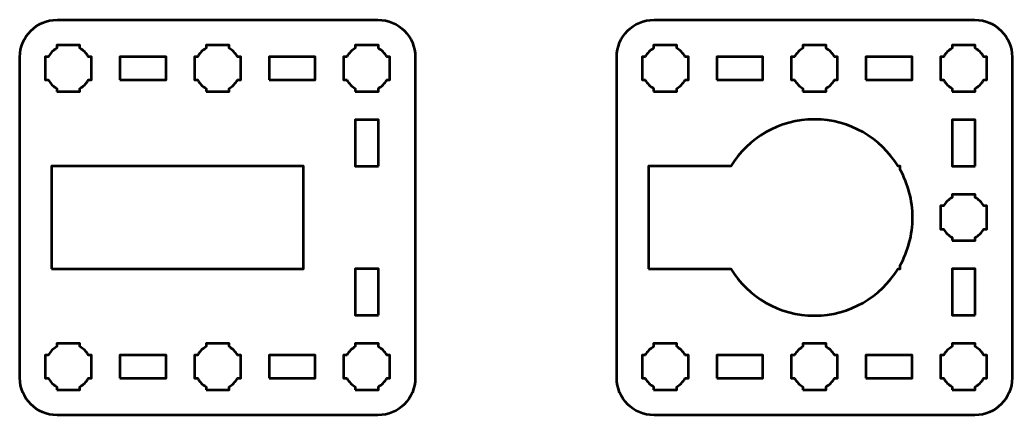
# Model space of a CAD drawing. Header units: centimetres. Extents: x -13.2 to 8.2, y 2.5 to 7.8.
# Drawn here: x -5.15 to 8.15, y 2.5 to 7.8 of the extents above; entities that cross this region are included whole.
import ezdxf

# ---------------------------------------------------------------- set-up
doc = ezdxf.new("R2010")
doc.units = ezdxf.units.CM
doc.header["$MEASUREMENT"] = 0
doc.layers.add('Layer 1', color=7, linetype='Continuous')

msp = doc.modelspace()

# ---------------------------------------------------------------- linework, layer by layer
at = {"layer": 'Layer 1', "lineweight": 53}
for points, knots in [([(-5.15001, 3.20017), (-5.15001, 3.20017), (-5.15003, 3.00006), (-5.15003, 3.00006), (-5.15003, 3.00006), (-5.15003, 2.72306), (-4.92694, 2.49997), (-4.64994, 2.49997), (-4.64994, 2.49997), (-4.64994, 2.49997), (-0.35007, 2.49997), (-0.35007, 2.49997), (-0.35007, 2.49997), (-0.07293, 2.49997), (0.15003, 2.72306), (0.15003, 3.00006), (0.15003, 3.00006), (0.15003, 3.00006), (0.15003, 7.29993), (0.15003, 7.29993), (0.15003, 7.29993), (0.15003, 7.57707), (-0.07293, 7.80003), (-0.35007, 7.80003), (-0.35007, 7.80003), (-0.35007, 7.80003), (-4.64994, 7.80003), (-4.64994, 7.80003), (-4.64994, 7.80003), (-4.92694, 7.80003), (-5.15003, 7.57707), (-5.15003, 7.29993), (-5.15003, 7.29993), (-5.15003, 7.29993), (-5.15003, 5.53445), (-5.15003, 5.53445), (-5.15003, 5.53445), (-5.15003, 5.53445), (-5.15001, 3.20017), (-5.15001, 3.20017)], [0, 0, 0, 0, 0.1, 0.1, 0.1, 0.1, 0.2, 0.2, 0.2, 0.2, 0.3, 0.3, 0.3, 0.3, 0.4, 0.4, 0.4, 0.4, 0.5, 0.5, 0.5, 0.5, 0.6, 0.6, 0.6, 0.6, 0.7, 0.7, 0.7, 0.7, 0.8, 0.8, 0.8, 0.8, 0.9, 0.9, 0.9, 0.9, 1, 1, 1, 1]), ([(2.84999, 3.20017), (2.84999, 3.20017), (2.84997, 3.00006), (2.84997, 3.00006), (2.84997, 3.00006), (2.84997, 2.72306), (3.07306, 2.49997), (3.35006, 2.49997), (3.35006, 2.49997), (3.35006, 2.49997), (7.64993, 2.49997), (7.64993, 2.49997), (7.64993, 2.49997), (7.92707, 2.49997), (8.15003, 2.72306), (8.15003, 3.00006), (8.15003, 3.00006), (8.15003, 3.00006), (8.15003, 7.29993), (8.15003, 7.29993), (8.15003, 7.29993), (8.15003, 7.57707), (7.92707, 7.80003), (7.64993, 7.80003), (7.64993, 7.80003), (7.64993, 7.80003), (3.35006, 7.80003), (3.35006, 7.80003), (3.35006, 7.80003), (3.07306, 7.80003), (2.84997, 7.57707), (2.84997, 7.29993), (2.84997, 7.29993), (2.84997, 7.29993), (2.84997, 5.53445), (2.84997, 5.53445), (2.84997, 5.53445), (2.84997, 5.53445), (2.84999, 3.20017), (2.84999, 3.20017)], [0, 0, 0, 0, 0.1, 0.1, 0.1, 0.1, 0.2, 0.2, 0.2, 0.2, 0.3, 0.3, 0.3, 0.3, 0.4, 0.4, 0.4, 0.4, 0.5, 0.5, 0.5, 0.5, 0.6, 0.6, 0.6, 0.6, 0.7, 0.7, 0.7, 0.7, 0.8, 0.8, 0.8, 0.8, 0.9, 0.9, 0.9, 0.9, 1, 1, 1, 1]), ([(-4.65493, 6.84), (-4.65493, 6.84), (-4.65493, 6.88145), (-4.65493, 6.88145), (-4.65493, 6.88145), (-4.70206, 6.90865), (-4.74124, 6.94794), (-4.76844, 6.99493), (-4.76844, 6.99493), (-4.76844, 6.99493), (-4.81, 6.99493), (-4.81, 6.99493), (-4.81, 6.99493), (-4.81, 6.99493), (-4.81, 7.15), (-4.81, 7.15), (-4.81, 7.15), (-4.81, 7.15), (-4.81, 7.30492), (-4.81, 7.30492), (-4.81, 7.30492), (-4.81, 7.30492), (-4.76844, 7.30492), (-4.76844, 7.30492), (-4.76844, 7.30492), (-4.74124, 7.35206), (-4.70206, 7.39121), (-4.65493, 7.4184), (-4.65493, 7.4184), (-4.65493, 7.4184), (-4.65493, 7.45999), (-4.65493, 7.45999), (-4.65493, 7.45999), (-4.65493, 7.45999), (-4.5, 7.45999), (-4.5, 7.45999), (-4.5, 7.45999), (-4.5, 7.45999), (-4.34492, 7.45999), (-4.34492, 7.45999), (-4.34492, 7.45999), (-4.34492, 7.45999), (-4.34492, 7.4184), (-4.34492, 7.4184), (-4.34492, 7.4184), (-4.29794, 7.39121), (-4.25864, 7.35206), (-4.23144, 7.30492), (-4.23144, 7.30492), (-4.23144, 7.30492), (-4.19, 7.30492), (-4.19, 7.30492), (-4.19, 7.30492), (-4.19, 7.30492), (-4.19, 7.15), (-4.19, 7.15), (-4.19, 7.15), (-4.19, 7.15), (-4.19, 6.99493), (-4.19, 6.99493), (-4.19, 6.99493), (-4.19, 6.99493), (-4.23144, 6.99493), (-4.23144, 6.99493), (-4.23144, 6.99493), (-4.25864, 6.94794), (-4.29794, 6.90865), (-4.34492, 6.88145), (-4.34492, 6.88145), (-4.34492, 6.88145), (-4.34492, 6.84), (-4.34492, 6.84), (-4.34492, 6.84), (-4.34492, 6.84), (-4.5, 6.84), (-4.5, 6.84), (-4.5, 6.84), (-4.5, 6.84), (-4.65493, 6.84), (-4.65493, 6.84)], [0, 0, 0, 0, 0.05, 0.05, 0.05, 0.05, 0.1, 0.1, 0.1, 0.1, 0.15, 0.15, 0.15, 0.15, 0.2, 0.2, 0.2, 0.2, 0.25, 0.25, 0.25, 0.25, 0.3, 0.3, 0.3, 0.3, 0.35, 0.35, 0.35, 0.35, 0.4, 0.4, 0.4, 0.4, 0.45, 0.45, 0.45, 0.45, 0.5, 0.5, 0.5, 0.5, 0.55, 0.55, 0.55, 0.55, 0.6, 0.6, 0.6, 0.6, 0.65, 0.65, 0.65, 0.65, 0.7, 0.7, 0.7, 0.7, 0.75, 0.75, 0.75, 0.75, 0.8, 0.8, 0.8, 0.8, 0.85, 0.85, 0.85, 0.85, 0.9, 0.9, 0.9, 0.9, 0.95, 0.95, 0.95, 0.95, 1, 1, 1, 1]), ([(-2.65493, 6.84), (-2.65493, 6.84), (-2.65493, 6.88145), (-2.65493, 6.88145), (-2.65493, 6.88145), (-2.70206, 6.90865), (-2.74124, 6.94794), (-2.76844, 6.99493), (-2.76844, 6.99493), (-2.76844, 6.99493), (-2.81, 6.99493), (-2.81, 6.99493), (-2.81, 6.99493), (-2.81, 6.99493), (-2.81, 7.15), (-2.81, 7.15), (-2.81, 7.15), (-2.81, 7.15), (-2.81, 7.30492), (-2.81, 7.30492), (-2.81, 7.30492), (-2.81, 7.30492), (-2.76844, 7.30492), (-2.76844, 7.30492), (-2.76844, 7.30492), (-2.74124, 7.35206), (-2.70206, 7.39121), (-2.65493, 7.4184), (-2.65493, 7.4184), (-2.65493, 7.4184), (-2.65493, 7.45999), (-2.65493, 7.45999), (-2.65493, 7.45999), (-2.65493, 7.45999), (-2.5, 7.45999), (-2.5, 7.45999), (-2.5, 7.45999), (-2.5, 7.45999), (-2.34492, 7.45999), (-2.34492, 7.45999), (-2.34492, 7.45999), (-2.34492, 7.45999), (-2.34492, 7.4184), (-2.34492, 7.4184), (-2.34492, 7.4184), (-2.29794, 7.39121), (-2.25864, 7.35206), (-2.23144, 7.30492), (-2.23144, 7.30492), (-2.23144, 7.30492), (-2.19, 7.30492), (-2.19, 7.30492), (-2.19, 7.30492), (-2.19, 7.30492), (-2.19, 7.15), (-2.19, 7.15), (-2.19, 7.15), (-2.19, 7.15), (-2.19, 6.99493), (-2.19, 6.99493), (-2.19, 6.99493), (-2.19, 6.99493), (-2.23144, 6.99493), (-2.23144, 6.99493), (-2.23144, 6.99493), (-2.25864, 6.94794), (-2.29794, 6.90865), (-2.34492, 6.88145), (-2.34492, 6.88145), (-2.34492, 6.88145), (-2.34492, 6.84), (-2.34492, 6.84), (-2.34492, 6.84), (-2.34492, 6.84), (-2.5, 6.84), (-2.5, 6.84), (-2.5, 6.84), (-2.5, 6.84), (-2.65493, 6.84), (-2.65493, 6.84)], [0, 0, 0, 0, 0.05, 0.05, 0.05, 0.05, 0.1, 0.1, 0.1, 0.1, 0.15, 0.15, 0.15, 0.15, 0.2, 0.2, 0.2, 0.2, 0.25, 0.25, 0.25, 0.25, 0.3, 0.3, 0.3, 0.3, 0.35, 0.35, 0.35, 0.35, 0.4, 0.4, 0.4, 0.4, 0.45, 0.45, 0.45, 0.45, 0.5, 0.5, 0.5, 0.5, 0.55, 0.55, 0.55, 0.55, 0.6, 0.6, 0.6, 0.6, 0.65, 0.65, 0.65, 0.65, 0.7, 0.7, 0.7, 0.7, 0.75, 0.75, 0.75, 0.75, 0.8, 0.8, 0.8, 0.8, 0.85, 0.85, 0.85, 0.85, 0.9, 0.9, 0.9, 0.9, 0.95, 0.95, 0.95, 0.95, 1, 1, 1, 1]), ([(-0.65493, 6.84), (-0.65493, 6.84), (-0.65493, 6.88145), (-0.65493, 6.88145), (-0.65493, 6.88145), (-0.70206, 6.90865), (-0.74124, 6.94794), (-0.76844, 6.99493), (-0.76844, 6.99493), (-0.76844, 6.99493), (-0.81, 6.99493), (-0.81, 6.99493), (-0.81, 6.99493), (-0.81, 6.99493), (-0.81, 7.15), (-0.81, 7.15), (-0.81, 7.15), (-0.81, 7.15), (-0.81, 7.30492), (-0.81, 7.30492), (-0.81, 7.30492), (-0.81, 7.30492), (-0.76844, 7.30492), (-0.76844, 7.30492), (-0.76844, 7.30492), (-0.74124, 7.35206), (-0.70206, 7.39121), (-0.65493, 7.4184), (-0.65493, 7.4184), (-0.65493, 7.4184), (-0.65493, 7.45999), (-0.65493, 7.45999), (-0.65493, 7.45999), (-0.65493, 7.45999), (-0.5, 7.45999), (-0.5, 7.45999), (-0.5, 7.45999), (-0.5, 7.45999), (-0.34492, 7.45999), (-0.34492, 7.45999), (-0.34492, 7.45999), (-0.34492, 7.45999), (-0.34492, 7.4184), (-0.34492, 7.4184), (-0.34492, 7.4184), (-0.29794, 7.39121), (-0.25864, 7.35206), (-0.23144, 7.30492), (-0.23144, 7.30492), (-0.23144, 7.30492), (-0.19, 7.30492), (-0.19, 7.30492), (-0.19, 7.30492), (-0.19, 7.30492), (-0.19, 7.15), (-0.19, 7.15), (-0.19, 7.15), (-0.19, 7.15), (-0.19, 6.99493), (-0.19, 6.99493), (-0.19, 6.99493), (-0.19, 6.99493), (-0.23144, 6.99493), (-0.23144, 6.99493), (-0.23144, 6.99493), (-0.25864, 6.94794), (-0.29794, 6.90865), (-0.34492, 6.88145), (-0.34492, 6.88145), (-0.34492, 6.88145), (-0.34492, 6.84), (-0.34492, 6.84), (-0.34492, 6.84), (-0.34492, 6.84), (-0.5, 6.84), (-0.5, 6.84), (-0.5, 6.84), (-0.5, 6.84), (-0.65493, 6.84), (-0.65493, 6.84)], [0, 0, 0, 0, 0.05, 0.05, 0.05, 0.05, 0.1, 0.1, 0.1, 0.1, 0.15, 0.15, 0.15, 0.15, 0.2, 0.2, 0.2, 0.2, 0.25, 0.25, 0.25, 0.25, 0.3, 0.3, 0.3, 0.3, 0.35, 0.35, 0.35, 0.35, 0.4, 0.4, 0.4, 0.4, 0.45, 0.45, 0.45, 0.45, 0.5, 0.5, 0.5, 0.5, 0.55, 0.55, 0.55, 0.55, 0.6, 0.6, 0.6, 0.6, 0.65, 0.65, 0.65, 0.65, 0.7, 0.7, 0.7, 0.7, 0.75, 0.75, 0.75, 0.75, 0.8, 0.8, 0.8, 0.8, 0.85, 0.85, 0.85, 0.85, 0.9, 0.9, 0.9, 0.9, 0.95, 0.95, 0.95, 0.95, 1, 1, 1, 1]), ([(3.34507, 6.84), (3.34507, 6.84), (3.34507, 6.88145), (3.34507, 6.88145), (3.34507, 6.88145), (3.29794, 6.90865), (3.25876, 6.94794), (3.23156, 6.99493), (3.23156, 6.99493), (3.23156, 6.99493), (3.19, 6.99493), (3.19, 6.99493), (3.19, 6.99493), (3.19, 6.99493), (3.19, 7.15), (3.19, 7.15), (3.19, 7.15), (3.19, 7.15), (3.19, 7.30492), (3.19, 7.30492), (3.19, 7.30492), (3.19, 7.30492), (3.23156, 7.30492), (3.23156, 7.30492), (3.23156, 7.30492), (3.25876, 7.35206), (3.29794, 7.39121), (3.34507, 7.4184), (3.34507, 7.4184), (3.34507, 7.4184), (3.34507, 7.45999), (3.34507, 7.45999), (3.34507, 7.45999), (3.34507, 7.45999), (3.5, 7.45999), (3.5, 7.45999), (3.5, 7.45999), (3.5, 7.45999), (3.65508, 7.45999), (3.65508, 7.45999), (3.65508, 7.45999), (3.65508, 7.45999), (3.65508, 7.4184), (3.65508, 7.4184), (3.65508, 7.4184), (3.70206, 7.39121), (3.74136, 7.35206), (3.76856, 7.30492), (3.76856, 7.30492), (3.76856, 7.30492), (3.81, 7.30492), (3.81, 7.30492), (3.81, 7.30492), (3.81, 7.30492), (3.81, 7.15), (3.81, 7.15), (3.81, 7.15), (3.81, 7.15), (3.81, 6.99493), (3.81, 6.99493), (3.81, 6.99493), (3.81, 6.99493), (3.76856, 6.99493), (3.76856, 6.99493), (3.76856, 6.99493), (3.74136, 6.94794), (3.70206, 6.90865), (3.65508, 6.88145), (3.65508, 6.88145), (3.65508, 6.88145), (3.65508, 6.84), (3.65508, 6.84), (3.65508, 6.84), (3.65508, 6.84), (3.5, 6.84), (3.5, 6.84), (3.5, 6.84), (3.5, 6.84), (3.34507, 6.84), (3.34507, 6.84)], [0, 0, 0, 0, 0.05, 0.05, 0.05, 0.05, 0.1, 0.1, 0.1, 0.1, 0.15, 0.15, 0.15, 0.15, 0.2, 0.2, 0.2, 0.2, 0.25, 0.25, 0.25, 0.25, 0.3, 0.3, 0.3, 0.3, 0.35, 0.35, 0.35, 0.35, 0.4, 0.4, 0.4, 0.4, 0.45, 0.45, 0.45, 0.45, 0.5, 0.5, 0.5, 0.5, 0.55, 0.55, 0.55, 0.55, 0.6, 0.6, 0.6, 0.6, 0.65, 0.65, 0.65, 0.65, 0.7, 0.7, 0.7, 0.7, 0.75, 0.75, 0.75, 0.75, 0.8, 0.8, 0.8, 0.8, 0.85, 0.85, 0.85, 0.85, 0.9, 0.9, 0.9, 0.9, 0.95, 0.95, 0.95, 0.95, 1, 1, 1, 1]), ([(5.34507, 6.84), (5.34507, 6.84), (5.34507, 6.88145), (5.34507, 6.88145), (5.34507, 6.88145), (5.29794, 6.90865), (5.25876, 6.94794), (5.23156, 6.99493), (5.23156, 6.99493), (5.23156, 6.99493), (5.19, 6.99493), (5.19, 6.99493), (5.19, 6.99493), (5.19, 6.99493), (5.19, 7.15), (5.19, 7.15), (5.19, 7.15), (5.19, 7.15), (5.19, 7.30492), (5.19, 7.30492), (5.19, 7.30492), (5.19, 7.30492), (5.23156, 7.30492), (5.23156, 7.30492), (5.23156, 7.30492), (5.25876, 7.35206), (5.29794, 7.39121), (5.34507, 7.4184), (5.34507, 7.4184), (5.34507, 7.4184), (5.34507, 7.45999), (5.34507, 7.45999), (5.34507, 7.45999), (5.34507, 7.45999), (5.5, 7.45999), (5.5, 7.45999), (5.5, 7.45999), (5.5, 7.45999), (5.65508, 7.45999), (5.65508, 7.45999), (5.65508, 7.45999), (5.65508, 7.45999), (5.65508, 7.4184), (5.65508, 7.4184), (5.65508, 7.4184), (5.70206, 7.39121), (5.74136, 7.35206), (5.76856, 7.30492), (5.76856, 7.30492), (5.76856, 7.30492), (5.81, 7.30492), (5.81, 7.30492), (5.81, 7.30492), (5.81, 7.30492), (5.81, 7.15), (5.81, 7.15), (5.81, 7.15), (5.81, 7.15), (5.81, 6.99493), (5.81, 6.99493), (5.81, 6.99493), (5.81, 6.99493), (5.76856, 6.99493), (5.76856, 6.99493), (5.76856, 6.99493), (5.74136, 6.94794), (5.70206, 6.90865), (5.65508, 6.88145), (5.65508, 6.88145), (5.65508, 6.88145), (5.65508, 6.84), (5.65508, 6.84), (5.65508, 6.84), (5.65508, 6.84), (5.5, 6.84), (5.5, 6.84), (5.5, 6.84), (5.5, 6.84), (5.34507, 6.84), (5.34507, 6.84)], [0, 0, 0, 0, 0.05, 0.05, 0.05, 0.05, 0.1, 0.1, 0.1, 0.1, 0.15, 0.15, 0.15, 0.15, 0.2, 0.2, 0.2, 0.2, 0.25, 0.25, 0.25, 0.25, 0.3, 0.3, 0.3, 0.3, 0.35, 0.35, 0.35, 0.35, 0.4, 0.4, 0.4, 0.4, 0.45, 0.45, 0.45, 0.45, 0.5, 0.5, 0.5, 0.5, 0.55, 0.55, 0.55, 0.55, 0.6, 0.6, 0.6, 0.6, 0.65, 0.65, 0.65, 0.65, 0.7, 0.7, 0.7, 0.7, 0.75, 0.75, 0.75, 0.75, 0.8, 0.8, 0.8, 0.8, 0.85, 0.85, 0.85, 0.85, 0.9, 0.9, 0.9, 0.9, 0.95, 0.95, 0.95, 0.95, 1, 1, 1, 1]), ([(7.34507, 6.84), (7.34507, 6.84), (7.34507, 6.88145), (7.34507, 6.88145), (7.34507, 6.88145), (7.29794, 6.90865), (7.25876, 6.94794), (7.23156, 6.99493), (7.23156, 6.99493), (7.23156, 6.99493), (7.19, 6.99493), (7.19, 6.99493), (7.19, 6.99493), (7.19, 6.99493), (7.19, 7.15), (7.19, 7.15), (7.19, 7.15), (7.19, 7.15), (7.19, 7.30492), (7.19, 7.30492), (7.19, 7.30492), (7.19, 7.30492), (7.23156, 7.30492), (7.23156, 7.30492), (7.23156, 7.30492), (7.25876, 7.35206), (7.29794, 7.39121), (7.34507, 7.4184), (7.34507, 7.4184), (7.34507, 7.4184), (7.34507, 7.45999), (7.34507, 7.45999), (7.34507, 7.45999), (7.34507, 7.45999), (7.5, 7.45999), (7.5, 7.45999), (7.5, 7.45999), (7.5, 7.45999), (7.65508, 7.45999), (7.65508, 7.45999), (7.65508, 7.45999), (7.65508, 7.45999), (7.65508, 7.4184), (7.65508, 7.4184), (7.65508, 7.4184), (7.70206, 7.39121), (7.74136, 7.35206), (7.76856, 7.30492), (7.76856, 7.30492), (7.76856, 7.30492), (7.81, 7.30492), (7.81, 7.30492), (7.81, 7.30492), (7.81, 7.30492), (7.81, 7.15), (7.81, 7.15), (7.81, 7.15), (7.81, 7.15), (7.81, 6.99493), (7.81, 6.99493), (7.81, 6.99493), (7.81, 6.99493), (7.76856, 6.99493), (7.76856, 6.99493), (7.76856, 6.99493), (7.74136, 6.94794), (7.70206, 6.90865), (7.65508, 6.88145), (7.65508, 6.88145), (7.65508, 6.88145), (7.65508, 6.84), (7.65508, 6.84), (7.65508, 6.84), (7.65508, 6.84), (7.5, 6.84), (7.5, 6.84), (7.5, 6.84), (7.5, 6.84), (7.34507, 6.84), (7.34507, 6.84)], [0, 0, 0, 0, 0.05, 0.05, 0.05, 0.05, 0.1, 0.1, 0.1, 0.1, 0.15, 0.15, 0.15, 0.15, 0.2, 0.2, 0.2, 0.2, 0.25, 0.25, 0.25, 0.25, 0.3, 0.3, 0.3, 0.3, 0.35, 0.35, 0.35, 0.35, 0.4, 0.4, 0.4, 0.4, 0.45, 0.45, 0.45, 0.45, 0.5, 0.5, 0.5, 0.5, 0.55, 0.55, 0.55, 0.55, 0.6, 0.6, 0.6, 0.6, 0.65, 0.65, 0.65, 0.65, 0.7, 0.7, 0.7, 0.7, 0.75, 0.75, 0.75, 0.75, 0.8, 0.8, 0.8, 0.8, 0.85, 0.85, 0.85, 0.85, 0.9, 0.9, 0.9, 0.9, 0.95, 0.95, 0.95, 0.95, 1, 1, 1, 1]), ([(-3.81, 6.995), (-3.81, 6.995), (-3.81, 7.305), (-3.81, 7.305), (-3.81, 7.305), (-3.81, 7.305), (-3.19, 7.305), (-3.19, 7.305), (-3.19, 7.305), (-3.19, 7.305), (-3.19, 6.995), (-3.19, 6.995), (-3.19, 6.995), (-3.19, 6.995), (-3.81, 6.995), (-3.81, 6.995)], [0, 0, 0, 0, 0.25, 0.25, 0.25, 0.25, 0.5, 0.5, 0.5, 0.5, 0.75, 0.75, 0.75, 0.75, 1, 1, 1, 1]), ([(-1.81, 6.995), (-1.81, 6.995), (-1.81, 7.305), (-1.81, 7.305), (-1.81, 7.305), (-1.81, 7.305), (-1.19, 7.305), (-1.19, 7.305), (-1.19, 7.305), (-1.19, 7.305), (-1.19, 6.995), (-1.19, 6.995), (-1.19, 6.995), (-1.19, 6.995), (-1.81, 6.995), (-1.81, 6.995)], [0, 0, 0, 0, 0.25, 0.25, 0.25, 0.25, 0.5, 0.5, 0.5, 0.5, 0.75, 0.75, 0.75, 0.75, 1, 1, 1, 1]), ([(4.19, 6.995), (4.19, 6.995), (4.19, 7.305), (4.19, 7.305), (4.19, 7.305), (4.19, 7.305), (4.81, 7.305), (4.81, 7.305), (4.81, 7.305), (4.81, 7.305), (4.81, 6.995), (4.81, 6.995), (4.81, 6.995), (4.81, 6.995), (4.19, 6.995), (4.19, 6.995)], [0, 0, 0, 0, 0.25, 0.25, 0.25, 0.25, 0.5, 0.5, 0.5, 0.5, 0.75, 0.75, 0.75, 0.75, 1, 1, 1, 1]), ([(6.19, 6.995), (6.19, 6.995), (6.19, 7.305), (6.19, 7.305), (6.19, 7.305), (6.19, 7.305), (6.81, 7.305), (6.81, 7.305), (6.81, 7.305), (6.81, 7.305), (6.81, 6.995), (6.81, 6.995), (6.81, 6.995), (6.81, 6.995), (6.19, 6.995), (6.19, 6.995)], [0, 0, 0, 0, 0.25, 0.25, 0.25, 0.25, 0.5, 0.5, 0.5, 0.5, 0.75, 0.75, 0.75, 0.75, 1, 1, 1, 1]), ([(-0.345, 5.84), (-0.345, 5.84), (-0.655, 5.84), (-0.655, 5.84), (-0.655, 5.84), (-0.655, 5.84), (-0.655, 6.46), (-0.655, 6.46), (-0.655, 6.46), (-0.655, 6.46), (-0.345, 6.46), (-0.345, 6.46), (-0.345, 6.46), (-0.345, 6.46), (-0.345, 5.84), (-0.345, 5.84)], [0, 0, 0, 0, 0.25, 0.25, 0.25, 0.25, 0.5, 0.5, 0.5, 0.5, 0.75, 0.75, 0.75, 0.75, 1, 1, 1, 1]), ([(3.27505, 4.46247), (3.27505, 4.46247), (3.27505, 5.83747), (3.27505, 5.83747), (3.27505, 5.83747), (3.27505, 5.83747), (4.37892, 5.83747), (4.37892, 5.83747), (4.37892, 5.83747), (4.61029, 6.21389), (5.02584, 6.46501), (5.49998, 6.46501), (5.49998, 6.46501), (5.97414, 6.46501), (6.38971, 6.21389), (6.62107, 5.83747), (6.62107, 5.83747), (6.62107, 5.83747), (6.65004, 5.83747), (6.65004, 5.83747), (6.65004, 5.83747), (6.65004, 5.83747), (6.65004, 5.78788), (6.65004, 5.78788), (6.65004, 5.78788), (6.75509, 5.59894), (6.81499, 5.38147), (6.81499, 5.15002), (6.81499, 5.15002), (6.81499, 4.91856), (6.75508, 4.70109), (6.65004, 4.51215), (6.65004, 4.51215), (6.65004, 4.51215), (6.65004, 4.46247), (6.65004, 4.46247), (6.65004, 4.46247), (6.65004, 4.46247), (6.62102, 4.46247), (6.62102, 4.46247), (6.62102, 4.46247), (6.38966, 4.08609), (5.97411, 3.83501), (5.49998, 3.83501), (5.49998, 3.83501), (5.02588, 3.83501), (4.61034, 4.08609), (4.37897, 4.46247), (4.37897, 4.46247), (4.37897, 4.46247), (3.27505, 4.46247), (3.27505, 4.46247)], [0, 0, 0, 0, 0.07692308, 0.07692308, 0.07692308, 0.07692308, 0.15384615, 0.15384615, 0.15384615, 0.15384615, 0.23076923, 0.23076923, 0.23076923, 0.23076923, 0.30769231, 0.30769231, 0.30769231, 0.30769231, 0.38461538, 0.38461538, 0.38461538, 0.38461538, 0.46153846, 0.46153846, 0.46153846, 0.46153846, 0.53846154, 0.53846154, 0.53846154, 0.53846154, 0.61538462, 0.61538462, 0.61538462, 0.61538462, 0.69230769, 0.69230769, 0.69230769, 0.69230769, 0.76923077, 0.76923077, 0.76923077, 0.76923077, 0.84615385, 0.84615385, 0.84615385, 0.84615385, 0.92307692, 0.92307692, 0.92307692, 0.92307692, 1, 1, 1, 1]), ([(7.655, 5.84), (7.655, 5.84), (7.345, 5.84), (7.345, 5.84), (7.345, 5.84), (7.345, 5.84), (7.345, 6.46), (7.345, 6.46), (7.345, 6.46), (7.345, 6.46), (7.655, 6.46), (7.655, 6.46), (7.655, 6.46), (7.655, 6.46), (7.655, 5.84), (7.655, 5.84)], [0, 0, 0, 0, 0.25, 0.25, 0.25, 0.25, 0.5, 0.5, 0.5, 0.5, 0.75, 0.75, 0.75, 0.75, 1, 1, 1, 1]), ([(-4.72495, 4.46247), (-4.72495, 4.46247), (-4.72495, 5.83747), (-4.72495, 5.83747), (-4.72495, 5.83747), (-3.78625, 5.83747), (-2.28866, 5.83747), (-1.34996, 5.83747), (-1.34996, 5.83747), (-1.34996, 5.83747), (-1.34996, 4.46247), (-1.34996, 4.46247), (-1.34996, 4.46247), (-2.31104, 4.46247), (-3.76387, 4.46247), (-4.72495, 4.46247)], [0, 0, 0, 0, 0.25, 0.25, 0.25, 0.25, 0.5, 0.5, 0.5, 0.5, 0.75, 0.75, 0.75, 0.75, 1, 1, 1, 1]), ([(7.34507, 4.84), (7.34507, 4.84), (7.34507, 4.88145), (7.34507, 4.88145), (7.34507, 4.88145), (7.29794, 4.90865), (7.25876, 4.94794), (7.23156, 4.99493), (7.23156, 4.99493), (7.23156, 4.99493), (7.19, 4.99493), (7.19, 4.99493), (7.19, 4.99493), (7.19, 4.99493), (7.19, 5.15), (7.19, 5.15), (7.19, 5.15), (7.19, 5.15), (7.19, 5.30492), (7.19, 5.30492), (7.19, 5.30492), (7.19, 5.30492), (7.23156, 5.30492), (7.23156, 5.30492), (7.23156, 5.30492), (7.25876, 5.35206), (7.29794, 5.39121), (7.34507, 5.4184), (7.34507, 5.4184), (7.34507, 5.4184), (7.34507, 5.45999), (7.34507, 5.45999), (7.34507, 5.45999), (7.34507, 5.45999), (7.5, 5.45999), (7.5, 5.45999), (7.5, 5.45999), (7.5, 5.45999), (7.65508, 5.45999), (7.65508, 5.45999), (7.65508, 5.45999), (7.65508, 5.45999), (7.65508, 5.4184), (7.65508, 5.4184), (7.65508, 5.4184), (7.70206, 5.39121), (7.74136, 5.35206), (7.76856, 5.30492), (7.76856, 5.30492), (7.76856, 5.30492), (7.81, 5.30492), (7.81, 5.30492), (7.81, 5.30492), (7.81, 5.30492), (7.81, 5.15), (7.81, 5.15), (7.81, 5.15), (7.81, 5.15), (7.81, 4.99493), (7.81, 4.99493), (7.81, 4.99493), (7.81, 4.99493), (7.76856, 4.99493), (7.76856, 4.99493), (7.76856, 4.99493), (7.74136, 4.94794), (7.70206, 4.90865), (7.65508, 4.88145), (7.65508, 4.88145), (7.65508, 4.88145), (7.65508, 4.84), (7.65508, 4.84), (7.65508, 4.84), (7.65508, 4.84), (7.5, 4.84), (7.5, 4.84), (7.5, 4.84), (7.5, 4.84), (7.34507, 4.84), (7.34507, 4.84)], [0, 0, 0, 0, 0.05, 0.05, 0.05, 0.05, 0.1, 0.1, 0.1, 0.1, 0.15, 0.15, 0.15, 0.15, 0.2, 0.2, 0.2, 0.2, 0.25, 0.25, 0.25, 0.25, 0.3, 0.3, 0.3, 0.3, 0.35, 0.35, 0.35, 0.35, 0.4, 0.4, 0.4, 0.4, 0.45, 0.45, 0.45, 0.45, 0.5, 0.5, 0.5, 0.5, 0.55, 0.55, 0.55, 0.55, 0.6, 0.6, 0.6, 0.6, 0.65, 0.65, 0.65, 0.65, 0.7, 0.7, 0.7, 0.7, 0.75, 0.75, 0.75, 0.75, 0.8, 0.8, 0.8, 0.8, 0.85, 0.85, 0.85, 0.85, 0.9, 0.9, 0.9, 0.9, 0.95, 0.95, 0.95, 0.95, 1, 1, 1, 1]), ([(-0.345, 3.84), (-0.345, 3.84), (-0.655, 3.84), (-0.655, 3.84), (-0.655, 3.84), (-0.655, 3.84), (-0.655, 4.46), (-0.655, 4.46), (-0.655, 4.46), (-0.655, 4.46), (-0.345, 4.46), (-0.345, 4.46), (-0.345, 4.46), (-0.345, 4.46), (-0.345, 3.84), (-0.345, 3.84)], [0, 0, 0, 0, 0.25, 0.25, 0.25, 0.25, 0.5, 0.5, 0.5, 0.5, 0.75, 0.75, 0.75, 0.75, 1, 1, 1, 1]), ([(7.655, 3.84), (7.655, 3.84), (7.345, 3.84), (7.345, 3.84), (7.345, 3.84), (7.345, 3.84), (7.345, 4.46), (7.345, 4.46), (7.345, 4.46), (7.345, 4.46), (7.655, 4.46), (7.655, 4.46), (7.655, 4.46), (7.655, 4.46), (7.655, 3.84), (7.655, 3.84)], [0, 0, 0, 0, 0.25, 0.25, 0.25, 0.25, 0.5, 0.5, 0.5, 0.5, 0.75, 0.75, 0.75, 0.75, 1, 1, 1, 1]), ([(-4.65493, 2.84), (-4.65493, 2.84), (-4.65493, 2.88145), (-4.65493, 2.88145), (-4.65493, 2.88145), (-4.70206, 2.90865), (-4.74124, 2.94794), (-4.76844, 2.99493), (-4.76844, 2.99493), (-4.76844, 2.99493), (-4.81, 2.99493), (-4.81, 2.99493), (-4.81, 2.99493), (-4.81, 2.99493), (-4.81, 3.15), (-4.81, 3.15), (-4.81, 3.15), (-4.81, 3.15), (-4.81, 3.30492), (-4.81, 3.30492), (-4.81, 3.30492), (-4.81, 3.30492), (-4.76844, 3.30492), (-4.76844, 3.30492), (-4.76844, 3.30492), (-4.74124, 3.35206), (-4.70206, 3.39121), (-4.65493, 3.4184), (-4.65493, 3.4184), (-4.65493, 3.4184), (-4.65493, 3.45999), (-4.65493, 3.45999), (-4.65493, 3.45999), (-4.65493, 3.45999), (-4.5, 3.45999), (-4.5, 3.45999), (-4.5, 3.45999), (-4.5, 3.45999), (-4.34492, 3.45999), (-4.34492, 3.45999), (-4.34492, 3.45999), (-4.34492, 3.45999), (-4.34492, 3.4184), (-4.34492, 3.4184), (-4.34492, 3.4184), (-4.29794, 3.39121), (-4.25864, 3.35206), (-4.23144, 3.30492), (-4.23144, 3.30492), (-4.23144, 3.30492), (-4.19, 3.30492), (-4.19, 3.30492), (-4.19, 3.30492), (-4.19, 3.30492), (-4.19, 3.15), (-4.19, 3.15), (-4.19, 3.15), (-4.19, 3.15), (-4.19, 2.99493), (-4.19, 2.99493), (-4.19, 2.99493), (-4.19, 2.99493), (-4.23144, 2.99493), (-4.23144, 2.99493), (-4.23144, 2.99493), (-4.25864, 2.94794), (-4.29794, 2.90865), (-4.34492, 2.88145), (-4.34492, 2.88145), (-4.34492, 2.88145), (-4.34492, 2.84), (-4.34492, 2.84), (-4.34492, 2.84), (-4.34492, 2.84), (-4.5, 2.84), (-4.5, 2.84), (-4.5, 2.84), (-4.5, 2.84), (-4.65493, 2.84), (-4.65493, 2.84)], [0, 0, 0, 0, 0.05, 0.05, 0.05, 0.05, 0.1, 0.1, 0.1, 0.1, 0.15, 0.15, 0.15, 0.15, 0.2, 0.2, 0.2, 0.2, 0.25, 0.25, 0.25, 0.25, 0.3, 0.3, 0.3, 0.3, 0.35, 0.35, 0.35, 0.35, 0.4, 0.4, 0.4, 0.4, 0.45, 0.45, 0.45, 0.45, 0.5, 0.5, 0.5, 0.5, 0.55, 0.55, 0.55, 0.55, 0.6, 0.6, 0.6, 0.6, 0.65, 0.65, 0.65, 0.65, 0.7, 0.7, 0.7, 0.7, 0.75, 0.75, 0.75, 0.75, 0.8, 0.8, 0.8, 0.8, 0.85, 0.85, 0.85, 0.85, 0.9, 0.9, 0.9, 0.9, 0.95, 0.95, 0.95, 0.95, 1, 1, 1, 1]), ([(-2.65493, 2.84), (-2.65493, 2.84), (-2.65493, 2.88145), (-2.65493, 2.88145), (-2.65493, 2.88145), (-2.70206, 2.90865), (-2.74124, 2.94794), (-2.76844, 2.99493), (-2.76844, 2.99493), (-2.76844, 2.99493), (-2.81, 2.99493), (-2.81, 2.99493), (-2.81, 2.99493), (-2.81, 2.99493), (-2.81, 3.15), (-2.81, 3.15), (-2.81, 3.15), (-2.81, 3.15), (-2.81, 3.30492), (-2.81, 3.30492), (-2.81, 3.30492), (-2.81, 3.30492), (-2.76844, 3.30492), (-2.76844, 3.30492), (-2.76844, 3.30492), (-2.74124, 3.35206), (-2.70206, 3.39121), (-2.65493, 3.4184), (-2.65493, 3.4184), (-2.65493, 3.4184), (-2.65493, 3.45999), (-2.65493, 3.45999), (-2.65493, 3.45999), (-2.65493, 3.45999), (-2.5, 3.45999), (-2.5, 3.45999), (-2.5, 3.45999), (-2.5, 3.45999), (-2.34492, 3.45999), (-2.34492, 3.45999), (-2.34492, 3.45999), (-2.34492, 3.45999), (-2.34492, 3.4184), (-2.34492, 3.4184), (-2.34492, 3.4184), (-2.29794, 3.39121), (-2.25864, 3.35206), (-2.23144, 3.30492), (-2.23144, 3.30492), (-2.23144, 3.30492), (-2.19, 3.30492), (-2.19, 3.30492), (-2.19, 3.30492), (-2.19, 3.30492), (-2.19, 3.15), (-2.19, 3.15), (-2.19, 3.15), (-2.19, 3.15), (-2.19, 2.99493), (-2.19, 2.99493), (-2.19, 2.99493), (-2.19, 2.99493), (-2.23144, 2.99493), (-2.23144, 2.99493), (-2.23144, 2.99493), (-2.25864, 2.94794), (-2.29794, 2.90865), (-2.34492, 2.88145), (-2.34492, 2.88145), (-2.34492, 2.88145), (-2.34492, 2.84), (-2.34492, 2.84), (-2.34492, 2.84), (-2.34492, 2.84), (-2.5, 2.84), (-2.5, 2.84), (-2.5, 2.84), (-2.5, 2.84), (-2.65493, 2.84), (-2.65493, 2.84)], [0, 0, 0, 0, 0.05, 0.05, 0.05, 0.05, 0.1, 0.1, 0.1, 0.1, 0.15, 0.15, 0.15, 0.15, 0.2, 0.2, 0.2, 0.2, 0.25, 0.25, 0.25, 0.25, 0.3, 0.3, 0.3, 0.3, 0.35, 0.35, 0.35, 0.35, 0.4, 0.4, 0.4, 0.4, 0.45, 0.45, 0.45, 0.45, 0.5, 0.5, 0.5, 0.5, 0.55, 0.55, 0.55, 0.55, 0.6, 0.6, 0.6, 0.6, 0.65, 0.65, 0.65, 0.65, 0.7, 0.7, 0.7, 0.7, 0.75, 0.75, 0.75, 0.75, 0.8, 0.8, 0.8, 0.8, 0.85, 0.85, 0.85, 0.85, 0.9, 0.9, 0.9, 0.9, 0.95, 0.95, 0.95, 0.95, 1, 1, 1, 1]), ([(-0.65493, 2.84), (-0.65493, 2.84), (-0.65493, 2.88145), (-0.65493, 2.88145), (-0.65493, 2.88145), (-0.70206, 2.90865), (-0.74124, 2.94794), (-0.76844, 2.99493), (-0.76844, 2.99493), (-0.76844, 2.99493), (-0.81, 2.99493), (-0.81, 2.99493), (-0.81, 2.99493), (-0.81, 2.99493), (-0.81, 3.15), (-0.81, 3.15), (-0.81, 3.15), (-0.81, 3.15), (-0.81, 3.30492), (-0.81, 3.30492), (-0.81, 3.30492), (-0.81, 3.30492), (-0.76844, 3.30492), (-0.76844, 3.30492), (-0.76844, 3.30492), (-0.74124, 3.35206), (-0.70206, 3.39121), (-0.65493, 3.4184), (-0.65493, 3.4184), (-0.65493, 3.4184), (-0.65493, 3.45999), (-0.65493, 3.45999), (-0.65493, 3.45999), (-0.65493, 3.45999), (-0.5, 3.45999), (-0.5, 3.45999), (-0.5, 3.45999), (-0.5, 3.45999), (-0.34492, 3.45999), (-0.34492, 3.45999), (-0.34492, 3.45999), (-0.34492, 3.45999), (-0.34492, 3.4184), (-0.34492, 3.4184), (-0.34492, 3.4184), (-0.29794, 3.39121), (-0.25864, 3.35206), (-0.23144, 3.30492), (-0.23144, 3.30492), (-0.23144, 3.30492), (-0.19, 3.30492), (-0.19, 3.30492), (-0.19, 3.30492), (-0.19, 3.30492), (-0.19, 3.15), (-0.19, 3.15), (-0.19, 3.15), (-0.19, 3.15), (-0.19, 2.99493), (-0.19, 2.99493), (-0.19, 2.99493), (-0.19, 2.99493), (-0.23144, 2.99493), (-0.23144, 2.99493), (-0.23144, 2.99493), (-0.25864, 2.94794), (-0.29794, 2.90865), (-0.34492, 2.88145), (-0.34492, 2.88145), (-0.34492, 2.88145), (-0.34492, 2.84), (-0.34492, 2.84), (-0.34492, 2.84), (-0.34492, 2.84), (-0.5, 2.84), (-0.5, 2.84), (-0.5, 2.84), (-0.5, 2.84), (-0.65493, 2.84), (-0.65493, 2.84)], [0, 0, 0, 0, 0.05, 0.05, 0.05, 0.05, 0.1, 0.1, 0.1, 0.1, 0.15, 0.15, 0.15, 0.15, 0.2, 0.2, 0.2, 0.2, 0.25, 0.25, 0.25, 0.25, 0.3, 0.3, 0.3, 0.3, 0.35, 0.35, 0.35, 0.35, 0.4, 0.4, 0.4, 0.4, 0.45, 0.45, 0.45, 0.45, 0.5, 0.5, 0.5, 0.5, 0.55, 0.55, 0.55, 0.55, 0.6, 0.6, 0.6, 0.6, 0.65, 0.65, 0.65, 0.65, 0.7, 0.7, 0.7, 0.7, 0.75, 0.75, 0.75, 0.75, 0.8, 0.8, 0.8, 0.8, 0.85, 0.85, 0.85, 0.85, 0.9, 0.9, 0.9, 0.9, 0.95, 0.95, 0.95, 0.95, 1, 1, 1, 1]), ([(3.34507, 2.84), (3.34507, 2.84), (3.34507, 2.88145), (3.34507, 2.88145), (3.34507, 2.88145), (3.29794, 2.90865), (3.25876, 2.94794), (3.23156, 2.99493), (3.23156, 2.99493), (3.23156, 2.99493), (3.19, 2.99493), (3.19, 2.99493), (3.19, 2.99493), (3.19, 2.99493), (3.19, 3.15), (3.19, 3.15), (3.19, 3.15), (3.19, 3.15), (3.19, 3.30492), (3.19, 3.30492), (3.19, 3.30492), (3.19, 3.30492), (3.23156, 3.30492), (3.23156, 3.30492), (3.23156, 3.30492), (3.25876, 3.35206), (3.29794, 3.39121), (3.34507, 3.4184), (3.34507, 3.4184), (3.34507, 3.4184), (3.34507, 3.45999), (3.34507, 3.45999), (3.34507, 3.45999), (3.34507, 3.45999), (3.5, 3.45999), (3.5, 3.45999), (3.5, 3.45999), (3.5, 3.45999), (3.65508, 3.45999), (3.65508, 3.45999), (3.65508, 3.45999), (3.65508, 3.45999), (3.65508, 3.4184), (3.65508, 3.4184), (3.65508, 3.4184), (3.70206, 3.39121), (3.74136, 3.35206), (3.76856, 3.30492), (3.76856, 3.30492), (3.76856, 3.30492), (3.81, 3.30492), (3.81, 3.30492), (3.81, 3.30492), (3.81, 3.30492), (3.81, 3.15), (3.81, 3.15), (3.81, 3.15), (3.81, 3.15), (3.81, 2.99493), (3.81, 2.99493), (3.81, 2.99493), (3.81, 2.99493), (3.76856, 2.99493), (3.76856, 2.99493), (3.76856, 2.99493), (3.74136, 2.94794), (3.70206, 2.90865), (3.65508, 2.88145), (3.65508, 2.88145), (3.65508, 2.88145), (3.65508, 2.84), (3.65508, 2.84), (3.65508, 2.84), (3.65508, 2.84), (3.5, 2.84), (3.5, 2.84), (3.5, 2.84), (3.5, 2.84), (3.34507, 2.84), (3.34507, 2.84)], [0, 0, 0, 0, 0.05, 0.05, 0.05, 0.05, 0.1, 0.1, 0.1, 0.1, 0.15, 0.15, 0.15, 0.15, 0.2, 0.2, 0.2, 0.2, 0.25, 0.25, 0.25, 0.25, 0.3, 0.3, 0.3, 0.3, 0.35, 0.35, 0.35, 0.35, 0.4, 0.4, 0.4, 0.4, 0.45, 0.45, 0.45, 0.45, 0.5, 0.5, 0.5, 0.5, 0.55, 0.55, 0.55, 0.55, 0.6, 0.6, 0.6, 0.6, 0.65, 0.65, 0.65, 0.65, 0.7, 0.7, 0.7, 0.7, 0.75, 0.75, 0.75, 0.75, 0.8, 0.8, 0.8, 0.8, 0.85, 0.85, 0.85, 0.85, 0.9, 0.9, 0.9, 0.9, 0.95, 0.95, 0.95, 0.95, 1, 1, 1, 1]), ([(5.34507, 2.84), (5.34507, 2.84), (5.34507, 2.88145), (5.34507, 2.88145), (5.34507, 2.88145), (5.29794, 2.90865), (5.25876, 2.94794), (5.23156, 2.99493), (5.23156, 2.99493), (5.23156, 2.99493), (5.19, 2.99493), (5.19, 2.99493), (5.19, 2.99493), (5.19, 2.99493), (5.19, 3.15), (5.19, 3.15), (5.19, 3.15), (5.19, 3.15), (5.19, 3.30492), (5.19, 3.30492), (5.19, 3.30492), (5.19, 3.30492), (5.23156, 3.30492), (5.23156, 3.30492), (5.23156, 3.30492), (5.25876, 3.35206), (5.29794, 3.39121), (5.34507, 3.4184), (5.34507, 3.4184), (5.34507, 3.4184), (5.34507, 3.45999), (5.34507, 3.45999), (5.34507, 3.45999), (5.34507, 3.45999), (5.5, 3.45999), (5.5, 3.45999), (5.5, 3.45999), (5.5, 3.45999), (5.65508, 3.45999), (5.65508, 3.45999), (5.65508, 3.45999), (5.65508, 3.45999), (5.65508, 3.4184), (5.65508, 3.4184), (5.65508, 3.4184), (5.70206, 3.39121), (5.74136, 3.35206), (5.76856, 3.30492), (5.76856, 3.30492), (5.76856, 3.30492), (5.81, 3.30492), (5.81, 3.30492), (5.81, 3.30492), (5.81, 3.30492), (5.81, 3.15), (5.81, 3.15), (5.81, 3.15), (5.81, 3.15), (5.81, 2.99493), (5.81, 2.99493), (5.81, 2.99493), (5.81, 2.99493), (5.76856, 2.99493), (5.76856, 2.99493), (5.76856, 2.99493), (5.74136, 2.94794), (5.70206, 2.90865), (5.65508, 2.88145), (5.65508, 2.88145), (5.65508, 2.88145), (5.65508, 2.84), (5.65508, 2.84), (5.65508, 2.84), (5.65508, 2.84), (5.5, 2.84), (5.5, 2.84), (5.5, 2.84), (5.5, 2.84), (5.34507, 2.84), (5.34507, 2.84)], [0, 0, 0, 0, 0.05, 0.05, 0.05, 0.05, 0.1, 0.1, 0.1, 0.1, 0.15, 0.15, 0.15, 0.15, 0.2, 0.2, 0.2, 0.2, 0.25, 0.25, 0.25, 0.25, 0.3, 0.3, 0.3, 0.3, 0.35, 0.35, 0.35, 0.35, 0.4, 0.4, 0.4, 0.4, 0.45, 0.45, 0.45, 0.45, 0.5, 0.5, 0.5, 0.5, 0.55, 0.55, 0.55, 0.55, 0.6, 0.6, 0.6, 0.6, 0.65, 0.65, 0.65, 0.65, 0.7, 0.7, 0.7, 0.7, 0.75, 0.75, 0.75, 0.75, 0.8, 0.8, 0.8, 0.8, 0.85, 0.85, 0.85, 0.85, 0.9, 0.9, 0.9, 0.9, 0.95, 0.95, 0.95, 0.95, 1, 1, 1, 1]), ([(7.34507, 2.84), (7.34507, 2.84), (7.34507, 2.88145), (7.34507, 2.88145), (7.34507, 2.88145), (7.29794, 2.90865), (7.25876, 2.94794), (7.23156, 2.99493), (7.23156, 2.99493), (7.23156, 2.99493), (7.19, 2.99493), (7.19, 2.99493), (7.19, 2.99493), (7.19, 2.99493), (7.19, 3.15), (7.19, 3.15), (7.19, 3.15), (7.19, 3.15), (7.19, 3.30492), (7.19, 3.30492), (7.19, 3.30492), (7.19, 3.30492), (7.23156, 3.30492), (7.23156, 3.30492), (7.23156, 3.30492), (7.25876, 3.35206), (7.29794, 3.39121), (7.34507, 3.4184), (7.34507, 3.4184), (7.34507, 3.4184), (7.34507, 3.45999), (7.34507, 3.45999), (7.34507, 3.45999), (7.34507, 3.45999), (7.5, 3.45999), (7.5, 3.45999), (7.5, 3.45999), (7.5, 3.45999), (7.65508, 3.45999), (7.65508, 3.45999), (7.65508, 3.45999), (7.65508, 3.45999), (7.65508, 3.4184), (7.65508, 3.4184), (7.65508, 3.4184), (7.70206, 3.39121), (7.74136, 3.35206), (7.76856, 3.30492), (7.76856, 3.30492), (7.76856, 3.30492), (7.81, 3.30492), (7.81, 3.30492), (7.81, 3.30492), (7.81, 3.30492), (7.81, 3.15), (7.81, 3.15), (7.81, 3.15), (7.81, 3.15), (7.81, 2.99493), (7.81, 2.99493), (7.81, 2.99493), (7.81, 2.99493), (7.76856, 2.99493), (7.76856, 2.99493), (7.76856, 2.99493), (7.74136, 2.94794), (7.70206, 2.90865), (7.65508, 2.88145), (7.65508, 2.88145), (7.65508, 2.88145), (7.65508, 2.84), (7.65508, 2.84), (7.65508, 2.84), (7.65508, 2.84), (7.5, 2.84), (7.5, 2.84), (7.5, 2.84), (7.5, 2.84), (7.34507, 2.84), (7.34507, 2.84)], [0, 0, 0, 0, 0.05, 0.05, 0.05, 0.05, 0.1, 0.1, 0.1, 0.1, 0.15, 0.15, 0.15, 0.15, 0.2, 0.2, 0.2, 0.2, 0.25, 0.25, 0.25, 0.25, 0.3, 0.3, 0.3, 0.3, 0.35, 0.35, 0.35, 0.35, 0.4, 0.4, 0.4, 0.4, 0.45, 0.45, 0.45, 0.45, 0.5, 0.5, 0.5, 0.5, 0.55, 0.55, 0.55, 0.55, 0.6, 0.6, 0.6, 0.6, 0.65, 0.65, 0.65, 0.65, 0.7, 0.7, 0.7, 0.7, 0.75, 0.75, 0.75, 0.75, 0.8, 0.8, 0.8, 0.8, 0.85, 0.85, 0.85, 0.85, 0.9, 0.9, 0.9, 0.9, 0.95, 0.95, 0.95, 0.95, 1, 1, 1, 1]), ([(-3.81, 2.995), (-3.81, 2.995), (-3.81, 3.305), (-3.81, 3.305), (-3.81, 3.305), (-3.81, 3.305), (-3.19, 3.305), (-3.19, 3.305), (-3.19, 3.305), (-3.19, 3.305), (-3.19, 2.995), (-3.19, 2.995), (-3.19, 2.995), (-3.19, 2.995), (-3.81, 2.995), (-3.81, 2.995)], [0, 0, 0, 0, 0.25, 0.25, 0.25, 0.25, 0.5, 0.5, 0.5, 0.5, 0.75, 0.75, 0.75, 0.75, 1, 1, 1, 1]), ([(-1.81, 2.995), (-1.81, 2.995), (-1.81, 3.305), (-1.81, 3.305), (-1.81, 3.305), (-1.81, 3.305), (-1.19, 3.305), (-1.19, 3.305), (-1.19, 3.305), (-1.19, 3.305), (-1.19, 2.995), (-1.19, 2.995), (-1.19, 2.995), (-1.19, 2.995), (-1.81, 2.995), (-1.81, 2.995)], [0, 0, 0, 0, 0.25, 0.25, 0.25, 0.25, 0.5, 0.5, 0.5, 0.5, 0.75, 0.75, 0.75, 0.75, 1, 1, 1, 1]), ([(4.19, 2.995), (4.19, 2.995), (4.19, 3.305), (4.19, 3.305), (4.19, 3.305), (4.19, 3.305), (4.81, 3.305), (4.81, 3.305), (4.81, 3.305), (4.81, 3.305), (4.81, 2.995), (4.81, 2.995), (4.81, 2.995), (4.81, 2.995), (4.19, 2.995), (4.19, 2.995)], [0, 0, 0, 0, 0.25, 0.25, 0.25, 0.25, 0.5, 0.5, 0.5, 0.5, 0.75, 0.75, 0.75, 0.75, 1, 1, 1, 1]), ([(6.19, 2.995), (6.19, 2.995), (6.19, 3.305), (6.19, 3.305), (6.19, 3.305), (6.19, 3.305), (6.81, 3.305), (6.81, 3.305), (6.81, 3.305), (6.81, 3.305), (6.81, 2.995), (6.81, 2.995), (6.81, 2.995), (6.81, 2.995), (6.19, 2.995), (6.19, 2.995)], [0, 0, 0, 0, 0.25, 0.25, 0.25, 0.25, 0.5, 0.5, 0.5, 0.5, 0.75, 0.75, 0.75, 0.75, 1, 1, 1, 1])]:
    msp.add_open_spline(points, degree=3, knots=knots, dxfattribs=at)

doc.saveas('drawing.dxf')
